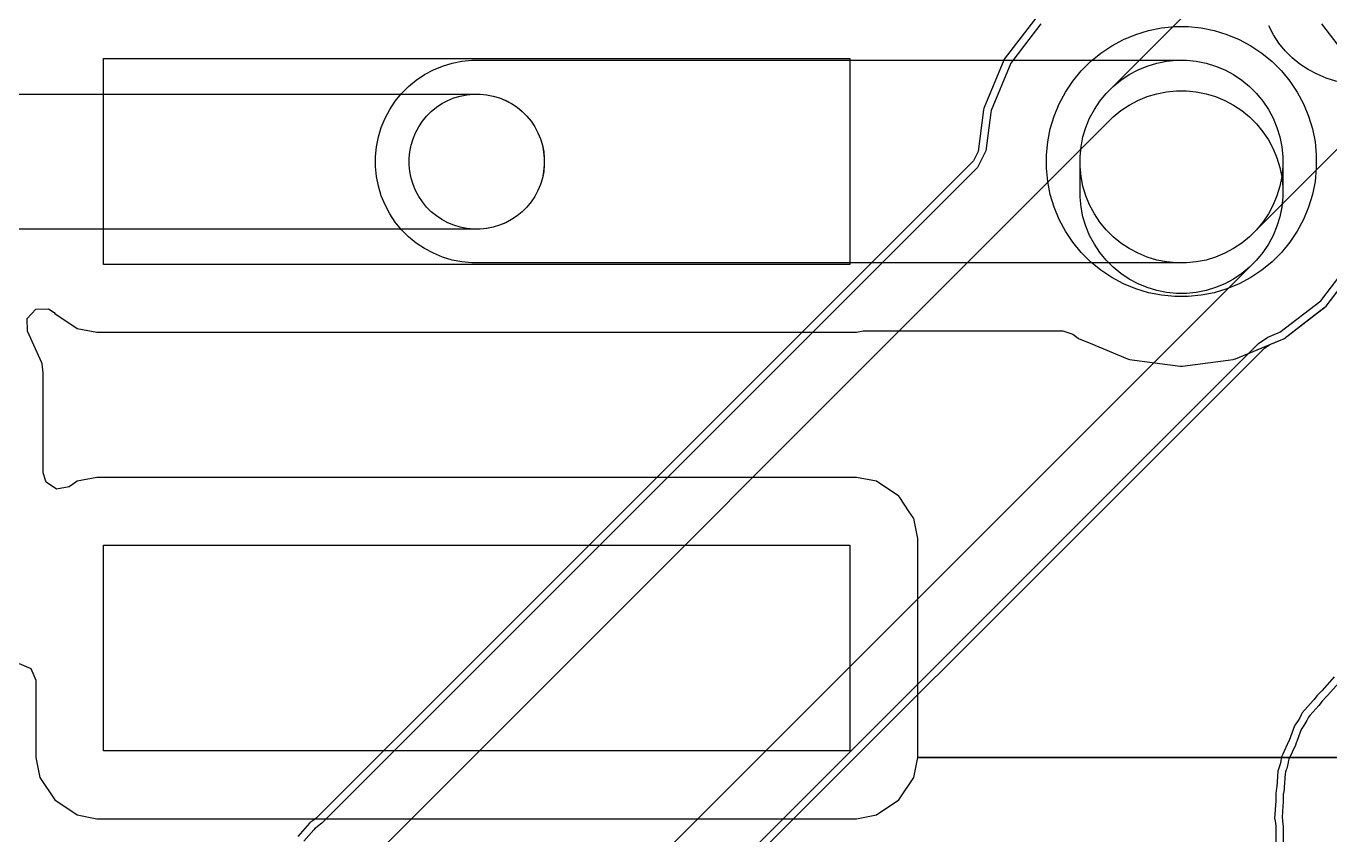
# Model space of a CAD drawing. Extents: x 124579 to 173950, y -108350 to -87650.
# Drawn here: x 134431 to 138291, y -99152 to -96757 of the extents above; entities that cross this region are included whole.
import ezdxf

# ---------------------------------------------------------------- set-up
doc = ezdxf.new("R2010")
doc.units = 0
doc.layers.add('L2D0_Cu1', color=1, linetype='CONTINUOUS')
doc.layers.add('L4D0_Cu2', color=2, linetype='CONTINUOUS')

msp = doc.modelspace()

# ---------------------------------------------------------------- linework, layer by layer
at = {"layer": 'L2D0_Cu1'}
for points in [[(138603.553, -96830.311), (138052.711, -97381.153), (138029.925, -97399.853), (138005.417, -97416.229), (137979.421, -97430.124), (137952.189, -97441.404), (137923.982, -97449.96), (137895.072, -97455.711), (137865.738, -97458.6), (137836.262, -97458.6), (137806.928, -97455.711), (137778.018, -97449.96), (137749.811, -97441.404), (137722.579, -97430.124), (137696.583, -97416.229), (137672.075, -97399.853), (137649.289, -97381.153), (137628.447, -97360.311), (137609.747, -97337.525), (137593.371, -97313.017), (137579.476, -97287.021), (137568.196, -97259.789), (137559.64, -97231.582), (137553.889, -97202.672), (137551, -97173.338), (137551, -97143.862), (137553.889, -97114.528), (137559.64, -97085.618), (137568.196, -97057.411), (137579.476, -97030.179), (137593.371, -97004.183), (137609.747, -96979.675), (137628.447, -96956.889), (138179.289, -96406.047)], [(138652.524, -96757.021), (138638.629, -96783.017), (138622.253, -96807.525), (138603.553, -96830.311), (138582.711, -96851.153), (138559.925, -96869.853), (138535.417, -96886.229), (138509.421, -96900.124), (138482.189, -96911.404), (138453.982, -96919.96), (138425.072, -96925.711), (138395.738, -96928.6), (138366.262, -96928.6), (138336.928, -96925.711), (138308.018, -96919.96), (138279.811, -96911.404), (138252.579, -96900.124), (138226.583, -96886.229), (138202.075, -96869.853), (138179.289, -96851.153), (138158.447, -96830.311), (138139.747, -96807.525), (138123.371, -96783.017), (138109.476, -96757.021)], [(134151.175, -96958.6), (135774.725, -96958.6), (135794.281, -96960.526), (135813.555, -96964.36), (135832.359, -96970.064), (135850.514, -96977.584), (135867.845, -96986.847), (135884.184, -96997.765), (135899.374, -97010.231), (135913.269, -97024.126), (135925.735, -97039.316), (135936.653, -97055.655), (135945.916, -97072.986), (135953.436, -97091.141), (135959.14, -97109.945), (135962.974, -97129.219), (135964.9, -97148.775), (135964.9, -97168.425), (135962.974, -97187.981), (135959.14, -97207.255), (135953.436, -97226.059), (135945.916, -97244.214), (135936.653, -97261.545), (135925.735, -97277.884), (135913.269, -97293.074), (135899.374, -97306.969), (135884.184, -97319.435), (135867.845, -97330.353), (135850.514, -97339.616), (135832.359, -97347.136), (135813.555, -97352.84), (135794.281, -97356.674), (135774.725, -97358.6), (134151.175, -97358.6)], [(139691.9, -98923.148), (137070.3, -98923.148), (137070.3, -98274.052), (137058.667, -98215.569), (137045.267, -98195.514), (137017.032, -98153.259), (137014.352, -98149.248), (136948.031, -98104.933), (136889.548, -98093.3), (134640.252, -98093.3), (134581.769, -98104.933), (134577.757, -98107.614), (134577.754, -98107.615), (134557.823, -98120.933), (134521.04, -98128.249), (134489.858, -98107.414), (134481.6, -98080.191), (134481.6, -97783.954), (134478.482, -97757.754), (134476.992, -97754.399), (134476.991, -97754.396), (134435.223, -97660.364), (134434.274, -97622.873), (134460.113, -97595.692), (134497.604, -97594.743), (134513.547, -97605.106), (134515.448, -97607.952), (134581.769, -97652.267), (134640.252, -97663.9), (136889.548, -97663.9), (136908.944, -97660.042), (136918.503, -97659.1), (137500.201, -97659.1), (137530.03, -97669.226), (137545.609, -97681.18), (137545.613, -97681.182), (137548.159, -97683.136), (137575.635, -97694.517), (137691.272, -97742.416), (137691.276, -97742.417), (137694.238, -97743.644), (137697.419, -97744.063), (137697.42, -97744.063), (137847.817, -97763.863), (137851, -97764.282), (137854.183, -97763.863), (138004.58, -97744.063), (138004.581, -97744.063), (138007.762, -97743.644), (138010.724, -97742.417), (138010.728, -97742.416), (138150.875, -97684.365), (138150.878, -97684.363), (138153.841, -97683.136), (138230.21, -97624.536), (138276.733, -97588.838), (138279.282, -97586.882), (138358.88, -97483.148)], [(134410.457, -98644.55), (134445.118, -98658.871), (134459.5, -98693.55), (134459.5, -98923.148), (134471.133, -98981.631), (134515.448, -99047.952), (134581.769, -99092.267), (134640.252, -99103.9), (136889.548, -99103.9), (136948.031, -99092.267), (137014.352, -99047.952), (137058.667, -98981.631), (137070.3, -98923.148), (139691.9, -98923.148)]]:
    msp.add_lwpolyline(points, dxfattribs=at)
for points in [[(137831.373, -97558.118), (137792.308, -97554.271), (137753.808, -97546.613), (137716.244, -97535.218), (137679.978, -97520.196), (137645.359, -97501.691), (137612.72, -97479.883), (137582.376, -97454.98), (137554.62, -97427.224), (137529.717, -97396.88), (137507.909, -97364.241), (137489.404, -97329.622), (137474.382, -97293.356), (137462.987, -97255.792), (137455.329, -97217.292), (137451.482, -97178.227), (137451.482, -97138.973), (137455.329, -97099.908), (137462.987, -97061.408), (137474.382, -97023.844), (137489.404, -96987.578), (137507.909, -96952.959), (137529.717, -96920.32), (137554.62, -96889.976), (137582.376, -96862.22), (137612.72, -96837.317), (137645.359, -96815.509), (137679.978, -96797.004), (137716.244, -96781.982), (137753.808, -96770.587), (137792.308, -96762.929), (137831.373, -96759.082), (137870.627, -96759.082), (137909.692, -96762.929), (137948.192, -96770.587), (137985.756, -96781.982), (138022.022, -96797.004), (138056.641, -96815.509), (138089.28, -96837.317), (138119.624, -96862.22), (138147.38, -96889.976), (138172.283, -96920.32), (138194.091, -96952.959), (138212.596, -96987.578), (138227.618, -97023.844), (138239.013, -97061.408), (138246.671, -97099.908), (138250.518, -97138.973), (138250.518, -97178.227), (138246.671, -97217.292), (138239.013, -97255.792), (138227.618, -97293.356), (138212.596, -97329.622), (138194.091, -97364.241), (138172.283, -97396.88), (138147.38, -97427.224), (138119.624, -97454.98), (138089.28, -97479.883), (138056.641, -97501.691), (138022.022, -97520.196), (137985.756, -97535.218), (137948.192, -97546.613), (137909.692, -97554.271), (137870.627, -97558.118)], [(134660, -97463.4), (134660, -96853.8), (136869.8, -96853.8), (136869.8, -97463.4)], [(135750.262, -97458.6), (135720.928, -97455.711), (135692.018, -97449.96), (135663.811, -97441.404), (135636.579, -97430.124), (135610.583, -97416.229), (135586.075, -97399.853), (135563.289, -97381.153), (135542.447, -97360.311), (135523.747, -97337.525), (135507.371, -97313.017), (135493.476, -97287.021), (135482.196, -97259.789), (135473.64, -97231.582), (135467.889, -97202.672), (135465, -97173.338), (135465, -97143.862), (135467.889, -97114.528), (135473.64, -97085.618), (135482.196, -97057.411), (135493.476, -97030.179), (135507.371, -97004.183), (135523.747, -96979.675), (135542.447, -96956.889), (135563.289, -96936.047), (135586.075, -96917.347), (135610.583, -96900.971), (135636.579, -96887.076), (135663.811, -96875.796), (135692.018, -96867.24), (135720.928, -96861.489), (135750.262, -96858.6), (137865.738, -96858.6), (137895.072, -96861.489), (137923.982, -96867.24), (137952.189, -96875.796), (137979.421, -96887.076), (138005.417, -96900.971), (138029.925, -96917.347), (138052.711, -96936.047), (138073.553, -96956.889), (138092.253, -96979.675), (138108.629, -97004.183), (138122.524, -97030.179), (138133.804, -97057.411), (138142.36, -97085.618), (138148.111, -97114.528), (138151, -97143.862), (138151, -97173.338), (138148.111, -97202.672), (138142.36, -97231.582), (138133.804, -97259.789), (138122.524, -97287.021), (138108.629, -97313.017), (138092.253, -97337.525), (138073.553, -97360.311), (138052.711, -97381.153), (138029.925, -97399.853), (138005.417, -97416.229), (137979.421, -97430.124), (137952.189, -97441.404), (137923.982, -97449.96), (137895.072, -97455.711), (137865.738, -97458.6)], [(135755.075, -97358.6), (135735.519, -97356.674), (135716.245, -97352.84), (135697.441, -97347.136), (135679.286, -97339.616), (135661.955, -97330.353), (135645.616, -97319.435), (135630.426, -97306.969), (135616.531, -97293.074), (135604.065, -97277.884), (135593.147, -97261.545), (135583.884, -97244.214), (135576.364, -97226.059), (135570.66, -97207.255), (135566.826, -97187.981), (135564.9, -97168.425), (135564.9, -97148.775), (135566.826, -97129.219), (135570.66, -97109.945), (135576.364, -97091.141), (135583.884, -97072.986), (135593.147, -97055.655), (135604.065, -97039.316), (135616.531, -97024.126), (135630.426, -97010.231), (135645.616, -96997.765), (135661.955, -96986.847), (135679.286, -96977.584), (135697.441, -96970.064), (135716.245, -96964.36), (135735.519, -96960.526), (135755.075, -96958.6), (135774.825, -96958.6), (135794.381, -96960.526), (135813.655, -96964.36), (135832.459, -96970.064), (135850.614, -96977.584), (135867.945, -96986.847), (135884.284, -96997.765), (135899.474, -97010.231), (135913.369, -97024.126), (135925.835, -97039.316), (135936.753, -97055.655), (135946.016, -97072.986), (135953.536, -97091.141), (135959.24, -97109.945), (135963.074, -97129.219), (135965, -97148.775), (135965, -97168.425), (135963.074, -97187.981), (135959.24, -97207.255), (135953.536, -97226.059), (135946.016, -97244.214), (135936.753, -97261.545), (135925.835, -97277.884), (135913.369, -97293.074), (135899.474, -97306.969), (135884.284, -97319.435), (135867.945, -97330.353), (135850.614, -97339.616), (135832.459, -97347.136), (135813.655, -97352.84), (135794.381, -97356.674), (135774.825, -97358.6)], [(134660, -98903.4), (134660, -98293.8), (136869.8, -98293.8), (136869.8, -98903.4)]]:
    msp.add_lwpolyline(points, close=True, dxfattribs=at)
at = {"layer": 'L4D0_Cu2'}
for points in [[(137422.718, -96730.318), (137326.464, -96855.759), (137325.237, -96858.722), (137325.235, -96858.725), (137267.184, -96998.872), (137267.183, -96998.876), (137265.956, -97001.838), (137265.537, -97005.019), (137265.537, -97005.02), (137249.281, -97128.498), (137235.349, -97156.748), (136670.285, -97721.838), (135289.631, -99102.552), (135281.131, -99109.344), (135275.239, -99113.062), (135275.234, -99113.066), (135272.28, -99114.93), (135269.968, -99117.548), (135235.662, -99156.393)], [(137435.099, -96750.652), (137386.802, -96813.594), (137345.856, -96866.955), (137287.585, -97007.633), (137286.845, -97013.252), (137286.845, -97013.253), (137271.969, -97126.246), (137247.375, -97176.118), (135823.91, -98599.647), (135313.262, -99110.318), (135306.53, -99117.05), (135293.657, -99127.335), (135292.021, -99128.727), (135286.817, -99132.011), (135282.741, -99136.626), (135252.643, -99170.705)], [(138315.199, -96813.594), (138266.901, -96750.652)], [(135377.442, -99298.294), (137649.284, -97026.351), (137672.069, -97007.651), (137696.577, -96991.275), (137722.573, -96977.379), (137749.805, -96966.098), (137778.012, -96957.541), (137806.921, -96951.79), (137836.255, -96948.9), (137865.731, -96948.9), (137895.066, -96951.788), (137923.975, -96957.538), (137952.183, -96966.094), (137979.415, -96977.373), (138005.411, -96991.268), (138029.92, -97007.643), (138052.706, -97026.342), (138073.549, -97047.184), (138092.249, -97069.969), (138108.625, -97094.477), (138122.521, -97120.473), (138133.802, -97147.705), (138142.359, -97175.912), (138148.11, -97204.821), (138151, -97234.155), (138151, -97263.631), (138148.112, -97292.966), (138142.362, -97321.875), (138133.806, -97350.083), (138122.527, -97377.315), (138108.632, -97403.311), (138092.257, -97427.82), (138073.558, -97450.606), (135801.716, -99722.549)], [(136103.634, -99672.778), (138079.15, -97697.173), (138107.214, -97678.42), (138137.406, -97665.914), (138142.645, -97663.744), (138263.448, -97571.048), (138266.901, -97566.548), (138352.692, -97454.744)], [(136153.44, -99654.365), (138097, -97710.718), (138112.895, -97700.097), (138129.991, -97693.015), (138150.875, -97684.365), (138150.878, -97684.364), (138153.841, -97683.136), (138279.282, -97586.882), (138375.536, -97461.441)], [(138303.28, -98683.53), (138266.69, -98724.961), (138264.611, -98727.173), (138251.7, -98740.083), (138243.707, -98750.746), (138241.236, -98753.781), (138208.377, -98790.988), (138206.894, -98794.147), (138201.848, -98804.894), (138196.701, -98813.458), (138187.489, -98825.748), (138186.264, -98829.015), (138186.263, -98829.017), (138170.066, -98872.215), (138168.54, -98875.837), (138151.065, -98913.058), (138147.447, -98920.763), (138146.91, -98924.212), (138146.909, -98924.215), (138145.082, -98935.944), (138142.547, -98945.606), (138137.155, -98959.988), (138136.896, -98963.467), (138136.896, -98963.468), (138133.474, -99009.48), (138133.026, -99013.384), (138130.5, -99029.609), (138130.5, -99047.653), (138130.365, -99051.287), (138126.522, -99102.96), (138127.251, -99106.376), (138129.421, -99116.545), (138130.5, -99126.771), (138130.5, -99517.801)], [(138317.817, -98700.611), (138283.659, -98739.288), (138279.987, -98743.193), (138268.529, -98754.65), (138266.686, -98757.109), (138266.685, -98757.11), (138261.851, -98763.56), (138257.469, -98768.941), (138231.206, -98798.678), (138231.204, -98798.682), (138227.123, -98803.302), (138224.504, -98808.881), (138224.501, -98808.885), (138222.61, -98812.913), (138213.527, -98828.03), (138207.162, -98836.521), (138205, -98842.287), (138204.999, -98842.289), (138204.002, -98844.948), (138192.68, -98875.146), (138191.073, -98879.431), (138188.379, -98885.823), (138168.896, -98927.321), (138167.608, -98935.593), (138167.263, -98937.81), (138162.787, -98954.867), (138161.225, -98959.033), (138161.224, -98959.039), (138159.061, -98964.807), (138158.604, -98970.951), (138155.661, -99010.519), (138154.869, -99017.41), (138153.214, -99028.037), (138153.213, -99028.044), (138152.7, -99031.342), (138152.7, -99047.115), (138152.462, -99053.531), (138150.375, -99081.597), (138148.899, -99101.435), (138150.185, -99107.46), (138150.795, -99110.318), (138152.7, -99128.372), (138152.7, -99512.608)]]:
    msp.add_lwpolyline(points, dxfattribs=at)
for points in [[(137831.373, -97558.118), (137792.308, -97554.271), (137753.808, -97546.613), (137716.244, -97535.218), (137679.978, -97520.196), (137645.359, -97501.691), (137612.72, -97479.883), (137582.376, -97454.98), (137554.62, -97427.224), (137529.717, -97396.88), (137507.909, -97364.241), (137489.404, -97329.622), (137474.382, -97293.356), (137462.987, -97255.792), (137455.329, -97217.292), (137451.482, -97178.227), (137451.482, -97138.973), (137455.329, -97099.908), (137462.987, -97061.408), (137474.382, -97023.844), (137489.404, -96987.578), (137507.909, -96952.959), (137529.717, -96920.32), (137554.62, -96889.976), (137582.376, -96862.22), (137612.72, -96837.317), (137645.359, -96815.509), (137679.978, -96797.004), (137716.244, -96781.982), (137753.808, -96770.587), (137792.308, -96762.929), (137831.373, -96759.082), (137870.627, -96759.082), (137909.692, -96762.929), (137948.192, -96770.587), (137985.756, -96781.982), (138022.022, -96797.004), (138056.641, -96815.509), (138089.28, -96837.317), (138119.624, -96862.22), (138147.38, -96889.976), (138172.283, -96920.32), (138194.091, -96952.959), (138212.596, -96987.578), (138227.618, -97023.844), (138239.013, -97061.408), (138246.671, -97099.908), (138250.518, -97138.973), (138250.518, -97178.227), (138246.671, -97217.292), (138239.013, -97255.792), (138227.618, -97293.356), (138212.596, -97329.622), (138194.091, -97364.241), (138172.283, -97396.88), (138147.38, -97427.224), (138119.624, -97454.98), (138089.28, -97479.883), (138056.641, -97501.691), (138022.022, -97520.196), (137985.756, -97535.218), (137948.192, -97546.613), (137909.692, -97554.271), (137870.627, -97558.118)], [(137836.262, -97548.9), (137806.928, -97546.011), (137778.018, -97540.26), (137749.811, -97531.704), (137722.579, -97520.424), (137696.583, -97506.529), (137672.075, -97490.153), (137649.289, -97471.453), (137628.447, -97450.611), (137609.747, -97427.825), (137593.371, -97403.317), (137579.476, -97377.321), (137568.196, -97350.089), (137559.64, -97321.882), (137553.889, -97292.972), (137551, -97263.638), (137551, -97143.862), (137553.889, -97114.528), (137559.64, -97085.618), (137568.196, -97057.411), (137579.476, -97030.179), (137593.371, -97004.183), (137609.747, -96979.675), (137628.447, -96956.889), (137649.289, -96936.047), (137672.075, -96917.347), (137696.583, -96900.971), (137722.579, -96887.076), (137749.811, -96875.796), (137778.018, -96867.24), (137806.928, -96861.489), (137836.262, -96858.6), (137865.738, -96858.6), (137895.072, -96861.489), (137923.982, -96867.24), (137952.189, -96875.796), (137979.421, -96887.076), (138005.417, -96900.971), (138029.925, -96917.347), (138052.711, -96936.047), (138073.553, -96956.889), (138092.253, -96979.675), (138108.629, -97004.183), (138122.524, -97030.179), (138133.804, -97057.411), (138142.36, -97085.618), (138148.111, -97114.528), (138151, -97143.862), (138151, -97263.638), (138148.111, -97292.972), (138142.36, -97321.882), (138133.804, -97350.089), (138122.524, -97377.321), (138108.629, -97403.317), (138092.253, -97427.825), (138073.553, -97450.611), (138052.711, -97471.453), (138029.925, -97490.153), (138005.417, -97506.529), (137979.421, -97520.424), (137952.189, -97531.704), (137923.982, -97540.26), (137895.072, -97546.011), (137865.738, -97548.9)]]:
    msp.add_lwpolyline(points, close=True, dxfattribs=at)

doc.saveas('drawing.dxf')
